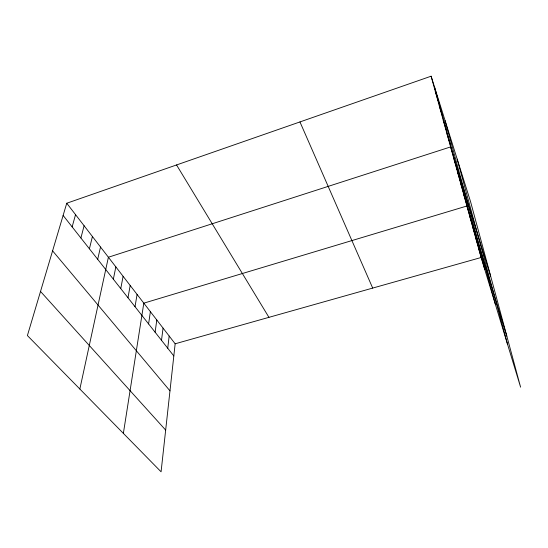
<?xml version="1.0" encoding="UTF-8"?>
<svg xmlns="http://www.w3.org/2000/svg" width="548" height="548" viewBox="0 0 548 548"><rect width="100%" height="100%" fill="white"/><g stroke="black" fill="none" stroke-linecap="round" stroke-linejoin="round"><path stroke-width="0.82" d="M66.746 203.24L175.155 343.788L161.078 471.801L27.4 335.568L66.746 203.24L431.118 76.199L470.609 201.842L520.6 387.169L481.117 257.505L431.118 76.199M167.729 348.227L169.174 336.04M161.502 340.322L163.064 328.108M155.125 332.225L156.797 319.991M148.59 323.923L150.385 311.675M123.369 433.372L143.816 303.154L466.917 206L506.845 336.191M135.02 306.709L137.082 294.427M127.979 297.769L130.184 285.481M120.759 288.597L123.108 276.308M113.347 279.185L115.847 266.897M79.85 389.025L108.401 257.238L450.62 146.912L490.638 276.103M97.688 259.307L100.524 247.025M89.406 248.799L92.427 236.531M80.898 237.996L84.104 225.749M72.137 226.879L75.549 214.652M175.155 343.788L481.117 257.505M40.518 291.447L165.66 430.084M52.594 250.847L169.976 390.854M63.123 215.433L173.819 355.953M176.552 164.955L268.938 317.34M299.955 121.93L372.695 288.077M435.276 91.256L438.845 102.661M439.291 105.833L442.887 117.347M443.188 119.957L446.805 131.575M446.963 133.644L450.593 145.35M454.066 159.413L457.731 171.264M457.416 171.558L461.087 183.47M460.669 183.361L464.355 195.321M463.834 194.841L467.519 206.836M469.91 216.857L473.602 228.92M472.821 227.427L476.513 239.51M475.657 237.716L479.356 249.82M478.425 247.737L482.117 259.855M434.667 87.475L484.809 269.623M445.065 120.567L495.467 304.626M457.19 159.139L507.571 344.397"/></g></svg>
